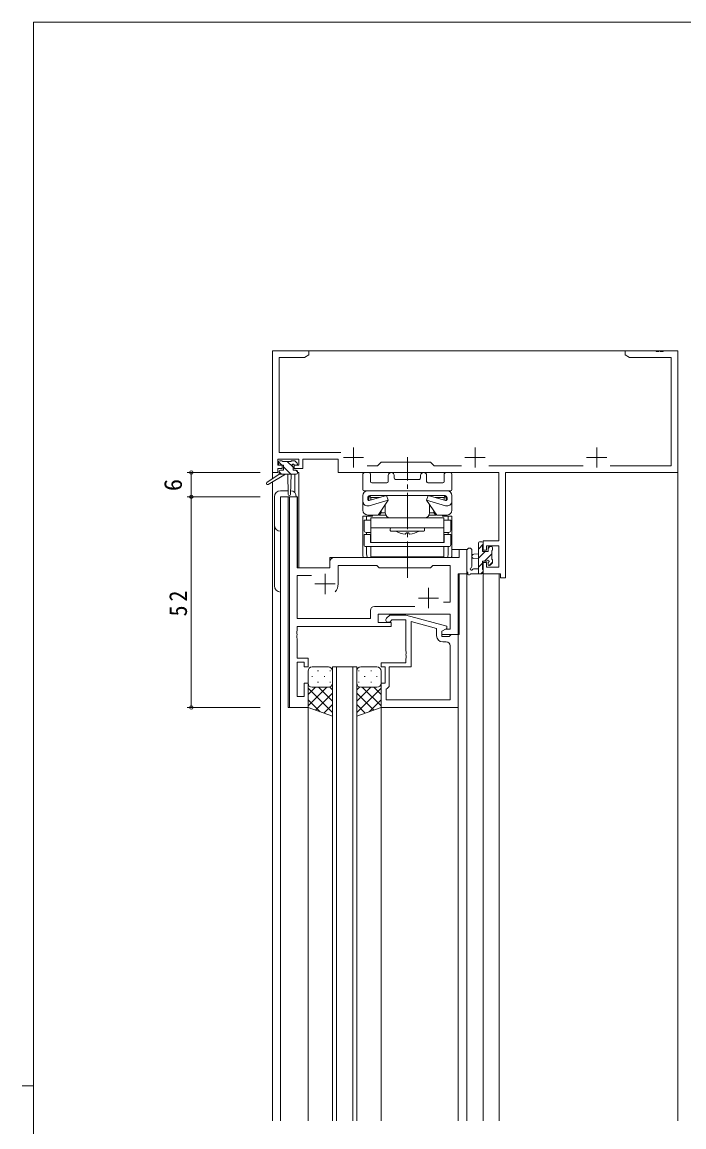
# Model space of a CAD drawing. Units: millimetres on the paper. Extents: x -420 to 373, y -297 to 267.
# Drawn here: x -420.5 to -257.3, y -8.2 to 264.4 of the extents above; entities that cross this region are included whole.
import ezdxf
from ezdxf.enums import TextEntityAlignment as Align

# ---------------------------------------------------------------- set-up
doc = ezdxf.new("R2010")
doc.units = ezdxf.units.MM
doc.linetypes.add('CHAIN2', pattern=[12, 9, -1, 1, -1])
for name, color, linetype, lineweight in [('0-1_YKK_ZWAK', 7, 'Continuous', 9), ('0-3_YKK_11', 7, 'Continuous', 9), ('0-4_YKK_12', 2, 'Continuous', 9), ('0-5_YKK_13', 4, 'Continuous', 9), ('0-7_YKK_D', 6, 'Continuous', 9)]:
    doc.layers.add(name, color=color, linetype=linetype, lineweight=lineweight)
doc.styles.add('ＭＳ ゴシック', font='')
doc.styles.get('ＭＳ ゴシック').set_extended_font_data('MS Gothic')

msp = doc.modelspace()

# ---------------------------------------------------------------- linework, layer by layer
at = {"layer": '0-1_YKK_ZWAK'}
for p, q in [((-417.7, -260.6), (-417.7, 264.4)), ((352.3, 264.4), (-417.7, 264.4)), ((-420.5, 1.9), (-417.7, 1.9))]:
    msp.add_line(p, q, dxfattribs=at)
at = {"layer": '0-3_YKK_11'}
for p, q in [((-358.763, 183.261), (-349.763, 183.261)), ((-358.763, 153.261), (-358.763, 183.261)), ((-349.763, 183.261), (-349.763, 182.261)), ((-271.763, 183.261), (-264.221, 183.261)), ((-271.763, 182.261), (-271.763, 183.261)), ((-264.221, 183.261), (-264.038, 183.141)), ((-264.038, 183.141), (-263.488, 183.141)), ((-263.488, 183.141), (-263.305, 183.261)), ((-263.305, 183.261), (-263.221, 183.261)), ((-263.221, 183.261), (-263.038, 183.141)), ((-263.038, 183.141), (-262.488, 183.141)), ((-262.488, 183.141), (-262.305, 183.261)), ((-262.305, 183.261), (-258.763, 183.261)), ((-258.763, 183.261), (-258.763, 153.261)), ((-357.133, 181.631), (-357.133, 158.191)), ((-350.854, 181.631), (-357.133, 181.631)), ((-349.763, 182.261), (-350.854, 181.631)), ((-270.672, 181.631), (-271.763, 182.261)), ((-260.393, 181.631), (-270.672, 181.631)), ((-260.393, 154.891), (-260.393, 181.631)), ((-357.133, 158.191), (-341.911, 158.191)), ((-338.763, 159.461), (-338.763, 154.461)), ((-308.763, 159.461), (-308.763, 154.461)), ((-278.763, 159.461), (-278.763, 154.461)), ((-357.463, 156.561), (-357.463, 155.061)), ((-352.263, 156.561), (-357.463, 156.561)), ((-352.263, 155.061), (-352.263, 156.561)), ((-351.263, 156.561), (-351.263, 154.261)), ((-342.563, 156.561), (-351.263, 156.561)), ((-342.563, 153.261), (-342.563, 156.561)), ((-341.263, 156.961), (-336.263, 156.961)), ((-332.833, 154.891), (-331.963, 155.761)), ((-331.963, 155.761), (-319.763, 155.761)), ((-319.763, 155.761), (-318.893, 154.891)), ((-311.263, 156.961), (-306.263, 156.961)), ((-281.263, 156.961), (-276.263, 156.961)), ((-357.463, 153.261), (-358.763, 153.261)), ((-357.463, 155.061), (-356.363, 155.061)), ((-357.463, 154.261), (-357.463, 153.261)), ((-356.363, 154.261), (-357.463, 154.261)), ((-356.363, 155.061), (-356.363, 154.261)), ((-353.363, 155.061), (-352.263, 155.061)), ((-353.363, 154.261), (-353.363, 155.061)), ((-351.263, 154.261), (-353.363, 154.261)), ((-302.893, 153.261), (-342.563, 153.261)), ((-335.413, 154.891), (-332.833, 154.891)), ((-318.893, 154.891), (-312.113, 154.891)), ((-305.413, 154.891), (-282.113, 154.891)), ((-302.893, 136.361), (-302.893, 153.261)), ((-301.263, 153.261), (-301.263, 127.261)), ((-258.763, 153.261), (-301.263, 153.261)), ((-275.413, 154.891), (-260.393, 154.891)), ((-352.633, 147.261), (-354.563, 147.261)), ((-354.563, 147.261), (-354.563, 95.261)), ((-352.633, 129.761), (-352.633, 147.261)), ((-306.763, 136.361), (-302.893, 136.361)), ((-306.763, 134.061), (-306.763, 136.361)), ((-312.693, 134.261), (-312.693, 132.261)), ((-310.763, 134.261), (-312.693, 134.261)), ((-310.763, 128.261), (-310.763, 134.261)), ((-305.963, 134.061), (-306.763, 134.061)), ((-305.963, 135.161), (-305.963, 134.061)), ((-302.893, 135.161), (-305.963, 135.161)), ((-302.893, 129.891), (-302.893, 135.161)), ((-344.563, 131.261), (-344.563, 129.761)), ((-312.693, 132.261), (-343.563, 132.261)), ((-306.763, 131.061), (-305.963, 131.061)), ((-306.763, 128.261), (-306.763, 131.061)), ((-305.963, 131.061), (-305.963, 129.891)), ((-344.563, 129.761), (-352.633, 129.761)), ((-345.763, 128.261), (-345.763, 123.261)), ((-342.563, 130.331), (-333.033, 130.331)), ((-342.563, 125.761), (-342.563, 130.331)), ((-333.033, 130.331), (-332.463, 129.761)), ((-332.463, 129.761), (-319.763, 129.761)), ((-319.763, 129.761), (-319.193, 130.331)), ((-319.193, 130.331), (-314.893, 130.331)), ((-314.893, 130.331), (-314.893, 121.261)), ((-312.963, 128.261), (-310.763, 128.261)), ((-312.963, 113.261), (-312.963, 128.261)), ((-302.463, 128.261), (-306.763, 128.261)), ((-305.963, 129.891), (-302.893, 129.891)), ((-302.463, 127.261), (-302.463, 128.261)), ((-352.633, 127.831), (-349.113, 127.831)), ((-352.633, 117.191), (-352.633, 127.831)), ((-348.263, 125.761), (-343.263, 125.761)), ((-301.263, 127.261), (-302.463, 127.261)), ((-320.263, 124.761), (-320.263, 119.761)), ((-323.613, 120.191), (-333.593, 120.191)), ((-323.613, 120.191), (-333.593, 120.191)), ((-322.763, 122.261), (-317.763, 122.261)), ((-314.893, 121.261), (-316.597, 121.261)), ((-334.593, 119.191), (-334.593, 117.191)), ((-332.663, 118.261), (-314.893, 118.261)), ((-332.663, 116.261), (-332.663, 118.261)), ((-330.587, 117.286), (-329.812, 118.061)), ((-329.812, 118.061), (-325.866, 118.061)), ((-325.866, 118.061), (-315.763, 115.354)), ((-314.893, 118.261), (-314.893, 114.561)), ((-334.593, 117.191), (-352.633, 117.191)), ((-352.633, 115.261), (-329.463, 115.261)), ((-352.633, 114.22), (-352.633, 115.261)), ((-329.463, 116.261), (-332.663, 116.261)), ((-329.315, 116.861), (-329.739, 116.437)), ((-329.463, 115.261), (-329.463, 116.261)), ((-325.863, 116.861), (-329.315, 116.861)), ((-325.863, 109.22), (-325.863, 116.861)), ((-324.563, 116.47), (-324.563, 105.261)), ((-318.263, 114.782), (-324.563, 116.47)), ((-318.263, 112.961), (-318.263, 114.782)), ((-315.763, 114.754), (-316.963, 114.061)), ((-316.097, 114.561), (-316.963, 114.061)), ((-314.893, 114.561), (-316.097, 114.561)), ((-315.763, 115.354), (-315.763, 114.754)), ((-352.753, 114.036), (-352.633, 114.22)), ((-352.753, 113.486), (-352.753, 114.036)), ((-352.633, 113.303), (-352.753, 113.486)), ((-352.753, 113.036), (-352.633, 113.22)), ((-352.753, 112.486), (-352.753, 113.036)), ((-352.633, 112.303), (-352.753, 112.486)), ((-352.633, 113.22), (-352.633, 113.303)), ((-352.633, 107.461), (-352.633, 112.303)), ((-316.963, 114.061), (-316.963, 112.761)), ((-316.963, 114.061), (-316.963, 113.261)), ((-316.963, 113.261), (-312.963, 113.261)), ((-316.963, 112.761), (-315.163, 112.761)), ((-315.163, 112.761), (-314.963, 112.961)), ((-314.963, 112.961), (-314.663, 113.261)), ((-314.663, 113.261), (-312.963, 113.261)), ((-312.963, 113.261), (-312.963, 95.261)), ((-325.743, 109.036), (-325.863, 109.22)), ((-315.893, 111.461), (-316.763, 111.461)), ((-314.893, 97.191), (-314.893, 110.461)), ((-349.963, 107.461), (-352.633, 107.461)), ((-352.633, 106.461), (-350.963, 106.461)), ((-352.633, 97.961), (-352.633, 106.461)), ((-350.963, 106.461), (-350.963, 105.261)), ((-349.963, 105.261), (-349.963, 107.461)), ((-325.863, 108.303), (-325.743, 108.486)), ((-325.863, 108.22), (-325.863, 108.303)), ((-325.743, 108.036), (-325.863, 108.22)), ((-325.863, 107.303), (-325.743, 107.486)), ((-325.863, 106.261), (-325.863, 107.303)), ((-325.743, 108.486), (-325.743, 109.036)), ((-325.743, 107.486), (-325.743, 108.036)), ((-350.963, 105.261), (-349.963, 105.261)), ((-331.963, 106.261), (-325.863, 106.261)), ((-331.963, 105.261), (-331.963, 106.261)), ((-330.963, 105.261), (-331.963, 105.261)), ((-330.963, 101.261), (-330.963, 105.261)), ((-329.963, 105.261), (-329.963, 100.461)), ((-324.563, 105.261), (-329.963, 105.261)), ((-350.963, 101.261), (-350.963, 97.961)), ((-349.963, 101.261), (-350.963, 101.261)), ((-349.963, 95.261), (-349.963, 101.261)), ((-331.963, 101.261), (-330.963, 101.261)), ((-331.963, 95.261), (-331.963, 101.261)), ((-330.463, 99.961), (-330.663, 99.761)), ((-330.663, 99.761), (-330.663, 97.191)), ((-329.963, 100.461), (-330.463, 99.961)), ((-350.963, 97.961), (-352.633, 97.961)), ((-330.663, 97.191), (-314.893, 97.191)), ((-330.663, 97.191), (-314.893, 97.191)), ((-354.563, 95.261), (-349.963, 95.261)), ((-312.963, 95.261), (-331.963, 95.261))]:
    msp.add_line(p, q, dxfattribs=at)
for centre, radius, start, end in [((-343.563, 131.261), 1, 90, 179.99998), ((-345.763, 125.761), 3.2, 321.63347, 359.99998), ((-333.593, 119.191), 1, 90, 179.99998), ((-330.163, 116.861), 0.6, 134.99998, 315), ((-316.763, 112.961), 1.5, 180, 269.99998), ((-315.893, 110.461), 1, 0, 89.99998)]:
    msp.add_arc(centre, radius, start, end, dxfattribs=at)
at = {"layer": '0-4_YKK_12'}
for p, q in [((-358.763, 183.261), (-258.763, 183.261)), ((-358.763, 183.261), (-358.763, 151.725)), ((-258.763, 183.261), (-258.763, -6.739)), ((-353.263, 152.861), (-353.263, 148.281)), ((-352.263, 153.261), (-352.563, 153.261)), ((-352.263, 153.261), (-352.263, 129.761)), ((-358.763, 150.934), (-358.763, -6.739)), ((-352.563, 147.261), (-356.763, 147.261)), ((-356.763, 147.261), (-356.763, -6.739)), ((-354.833, 95.261), (-354.833, 147.261)), ((-352.563, 147.261), (-352.563, 129.761)), ((-314.463, 134.261), (-314.463, 132.261)), ((-310.763, 134.261), (-314.463, 134.261)), ((-310.763, -6.739), (-310.763, 134.261)), ((-344.563, 132.261), (-315.263, 132.261)), ((-344.563, 129.761), (-344.563, 132.261)), ((-352.563, 129.761), (-344.563, 129.761)), ((-312.693, 113.261), (-312.693, 128.26)), ((-306.763, 128.261), (-302.863, 128.261)), ((-306.763, 128.261), (-306.763, -6.739)), ((-302.863, 128.261), (-302.863, -6.739)), ((-313.263, 113.261), (-312.693, 113.261)), ((-343.963, 105.262), (-337.963, 105.262)), ((-343.963, -6.739), (-343.963, 105.262)), ((-342.963, 105.262), (-342.963, -6.739)), ((-338.963, -6.739), (-338.963, 105.262)), ((-337.963, 105.262), (-337.963, -6.739)), ((-331.963, -6.739), (-331.963, 95.761)), ((-349.963, 95.261), (-354.833, 95.261)), ((-349.963, -6.739), (-349.963, 95.261)), ((-312.963, -6.739), (-312.963, 95.261))]:
    msp.add_line(p, q, dxfattribs=at)
at = {"layer": '0-5_YKK_13'}
for p, q in [((-357.263, 155.361), (-357.263, 155.861)), ((-356.443, 155.061), (-357.262, 155.881)), ((-356.963, 156.161), (-356.463, 156.161)), ((-356.263, 155.961), (-354.163, 155.961)), ((-353.663, 154.527), (-355.097, 155.961)), ((-353.963, 156.161), (-353.363, 156.161)), ((-353.151, 156.073), (-352.651, 155.573)), ((-357.063, 152.861), (-360.13, 150.811)), ((-355.563, 152.861), (-359.808, 150.304)), ((-357.063, 153.561), (-357.063, 152.861)), ((-356.488, 152.861), (-357.063, 153.437)), ((-352.863, 152.861), (-357.063, 152.861)), ((-356.063, 155.061), (-356.963, 155.061)), ((-356.763, 153.861), (-356.063, 153.861)), ((-356.063, 153.861), (-356.063, 155.061)), ((-354.243, 152.861), (-356.063, 154.682)), ((-354.963, 152.861), (-354.861, 147.853)), ((-354.161, 152.861), (-354.261, 147.853)), ((-353.663, 154.6), (-353.663, 153.861)), ((-353.663, 153.861), (-352.863, 153.861)), ((-352.863, 155.061), (-353.202, 155.061)), ((-352.563, 153.427), (-352.997, 153.861)), ((-352.563, 153.561), (-352.563, 153.161)), ((-336.463, 152.761), (-336.463, 149.061)), ((-335.033, 153.261), (-335.963, 153.261)), ((-334.533, 150.991), (-334.533, 152.761)), ((-316.393, 152.761), (-316.393, 150.991)), ((-314.963, 153.261), (-315.893, 153.261)), ((-314.463, 149.061), (-314.463, 152.761)), ((-330.513, 150.691), (-334.233, 150.691)), ((-330.213, 152.511), (-330.213, 150.991)), ((-328.713, 151.861), (-328.713, 152.511)), ((-322.513, 151.561), (-328.413, 151.561)), ((-322.213, 152.511), (-322.213, 151.861)), ((-320.713, 150.991), (-320.713, 152.511)), ((-316.693, 150.691), (-320.413, 150.691)), ((-358.263, 147.261), (-358.263, 125.261)), ((-354.879, 148.761), (-356.763, 148.761)), ((-356.763, 123.761), (-356.763, 147.261)), ((-356.763, 147.261), (-352.863, 147.261)), ((-336.463, 147.561), (-336.463, 143.961)), ((-336.163, 148.761), (-314.763, 148.761)), ((-331.062, 148.761), (-335.263, 148.761)), ((-335.113, 146.346), (-335.113, 147.418)), ((-334.513, 147.061), (-334.808, 147.356)), ((-316.163, 147.561), (-334.763, 147.561)), ((-334.313, 147.561), (-330.913, 147.561)), ((-330.913, 147.467), (-330.913, 147.561)), ((-321.062, 148.761), (-329.863, 148.761)), ((-320.013, 147.561), (-316.613, 147.561)), ((-320.013, 147.467), (-320.013, 147.561)), ((-315.663, 148.761), (-319.863, 148.761)), ((-316.413, 147.061), (-316.118, 147.356)), ((-315.813, 147.418), (-315.813, 146.346)), ((-314.463, 143.961), (-314.463, 147.561)), ((-335.263, 146.606), (-335.263, 147.061)), ((-335.013, 146.861), (-335.013, 146.31)), ((-330.213, 146.422), (-334.887, 145.051)), ((-332.314, 147.061), (-334.513, 147.061)), ((-334.513, 147.061), (-334.513, 146.438)), ((-330.913, 143.261), (-330.913, 145.397)), ((-320.713, 146.422), (-316.039, 145.051)), ((-320.013, 143.261), (-320.013, 145.397)), ((-316.413, 147.061), (-318.611, 147.061)), ((-316.413, 147.061), (-316.413, 146.424)), ((-315.913, 146.861), (-315.913, 146.31)), ((-315.663, 146.606), (-315.663, 147.061)), ((-336.463, 133.061), (-336.463, 142.461)), ((-334.083, 142.461), (-336.463, 142.461)), ((-335.513, 141.461), (-335.513, 142.461)), ((-332.713, 142.761), (-335.263, 142.761)), ((-335.033, 142.461), (-335.033, 142.761)), ((-334.463, 142.061), (-316.463, 142.061)), ((-334.463, 135.961), (-334.463, 142.061)), ((-334.083, 142.461), (-334.083, 142.761)), ((-331.963, 143.261), (-332.463, 142.761)), ((-332.463, 143.127), (-332.463, 142.761)), ((-330.804, 142.761), (-332.463, 142.761)), ((-331.963, 143.261), (-331.963, 143.859)), ((-330.913, 143.261), (-331.963, 143.261)), ((-329.713, 142.061), (-321.213, 142.061)), ((-318.463, 142.761), (-320.122, 142.761)), ((-318.963, 143.261), (-318.963, 143.859)), ((-318.463, 143.127), (-318.463, 142.761)), ((-315.663, 142.761), (-318.213, 142.761)), ((-316.843, 142.761), (-316.843, 142.461)), ((-316.843, 142.461), (-314.463, 142.461)), ((-316.463, 142.061), (-316.463, 135.961)), ((-315.893, 142.461), (-315.893, 142.761)), ((-315.413, 141.461), (-315.413, 142.461)), ((-314.463, 133.061), (-314.463, 142.461)), ((-336.163, 141.461), (-336.163, 138.961)), ((-336.163, 141.461), (-334.463, 141.461)), ((-316.463, 139.561), (-334.463, 139.561)), ((-329.713, 138.961), (-329.713, 139.361)), ((-321.213, 139.361), (-321.213, 138.961)), ((-316.463, 141.461), (-314.763, 141.461)), ((-314.763, 141.461), (-314.763, 138.961)), ((-336.163, 137.961), (-336.163, 135.461)), ((-336.163, 137.961), (-334.463, 137.961)), ((-335.663, 138.461), (-334.463, 138.461)), ((-335.513, 137.961), (-335.513, 138.461)), ((-334.563, 137.961), (-334.563, 135.961)), ((-321.413, 138.761), (-329.513, 138.761)), ((-326.013, 138.061), (-325.713, 138.361)), ((-316.463, 138.461), (-315.263, 138.461)), ((-316.463, 137.961), (-314.763, 137.961)), ((-316.363, 135.961), (-316.363, 137.961)), ((-315.413, 137.961), (-315.413, 138.461)), ((-314.763, 137.961), (-314.763, 135.461)), ((-335.663, 134.961), (-315.263, 134.961)), ((-335.513, 133.061), (-335.513, 134.961)), ((-334.563, 135.961), (-316.363, 135.961)), ((-334.463, 135.961), (-316.463, 135.961)), ((-316.463, 134.961), (-334.463, 134.961)), ((-334.463, 134.961), (-334.463, 132.461)), ((-316.463, 132.461), (-316.463, 134.961)), ((-315.413, 133.061), (-315.413, 134.961)), ((-310.763, 133.989), (-310.763, 128.827)), ((-309.563, 133.989), (-309.56, 130.028)), ((-307.963, 128.261), (-307.963, 135.861)), ((-306.763, 135.552), (-307.963, 134.352)), ((-306.309, 133.761), (-307.963, 132.107)), ((-307.663, 136.161), (-307.063, 136.161)), ((-306.963, 135.061), (-306.963, 133.761)), ((-306.963, 133.761), (-305.563, 133.761)), ((-306.763, 135.861), (-306.763, 135.261)), ((-305.109, 134.961), (-305.563, 134.507)), ((-305.563, 133.761), (-305.563, 134.661)), ((-305.263, 134.961), (-304.763, 134.961)), ((-304.663, 133.961), (-304.663, 131.861)), ((-304.463, 134.661), (-304.463, 134.161)), ((-314.63, 132.261), (-336.296, 132.261)), ((-334.463, 132.461), (-316.463, 132.461)), ((-307.963, 133.161), (-309.107, 133.059)), ((-307.963, 131.961), (-309.107, 132.063)), ((-306.963, 131.361), (-306.963, 129.361)), ((-306.024, 131.361), (-306.963, 131.361)), ((-304.663, 133.162), (-306.464, 131.361)), ((-305.563, 130.561), (-305.563, 130.9)), ((-304.463, 131.117), (-305.315, 130.266)), ((-304.463, 131.661), (-304.463, 131.061)), ((-307.063, 128.261), (-309.743, 128.261)), ((-309.143, 129.461), (-307.963, 129.461)), ((-306.963, 130.862), (-307.963, 129.862)), ((-306.763, 128.817), (-307.319, 128.261)), ((-306.763, 129.161), (-306.763, 128.561)), ((-304.551, 130.849), (-305.051, 130.349)), ((-349.963, 104.261), (-349.963, 101.261)), ((-344.963, 105.261), (-348.963, 105.261)), ((-347.628, 104.313), (-347.428, 104.313)), ((-344.598, 104.313), (-344.398, 104.313)), ((-343.963, 101.261), (-343.963, 104.261)), ((-337.963, 101.261), (-337.963, 104.261)), ((-337.328, 104.313), (-337.528, 104.313)), ((-336.963, 105.261), (-332.963, 105.261)), ((-334.298, 104.313), (-334.498, 104.313)), ((-331.963, 104.261), (-331.963, 101.261)), ((-349.963, 95.261), (-349.963, 101.261)), ((-349.043, 102.898), (-348.843, 102.898)), ((-347.628, 101.483), (-347.428, 101.483)), ((-346.013, 102.898), (-345.813, 102.898)), ((-344.598, 101.483), (-344.398, 101.483)), ((-343.963, 93.118), (-343.963, 101.261)), ((-337.963, 101.261), (-337.963, 93.118)), ((-337.328, 101.483), (-337.528, 101.483)), ((-335.913, 102.898), (-336.113, 102.898)), ((-334.298, 101.483), (-334.498, 101.483)), ((-332.883, 102.898), (-333.083, 102.898)), ((-331.963, 95.261), (-331.963, 101.261)), ((-345.343, 100.262), (-349.963, 95.641)), ((-348.171, 100.261), (-349.963, 98.47)), ((-349.963, 99.993), (-343.963, 93.993)), ((-348.963, 100.261), (-345.363, 100.261)), ((-348.563, 100.261), (-344.963, 100.261)), ((-343.963, 98.813), (-348.159, 94.617)), ((-347.403, 100.261), (-343.963, 96.821)), ((-344.631, 100.318), (-343.963, 99.65)), ((-337.295, 100.318), (-337.963, 99.65)), ((-334.523, 100.261), (-337.963, 96.821)), ((-331.963, 99.993), (-337.963, 93.993)), ((-337.963, 98.813), (-333.767, 94.617)), ((-333.363, 100.261), (-336.963, 100.261)), ((-336.584, 100.261), (-331.963, 95.641)), ((-332.963, 100.261), (-336.563, 100.261)), ((-333.755, 100.261), (-331.963, 98.47)), ((-349.963, 97.165), (-347.002, 94.204)), ((-343.963, 95.984), (-346.075, 93.873)), ((-337.963, 95.984), (-335.851, 93.873)), ((-331.963, 97.165), (-334.924, 94.204)), ((-343.963, 93.118), (-349.963, 95.261)), ((-337.963, 93.118), (-331.963, 95.261))]:
    msp.add_line(p, q, dxfattribs=at)
at = {"layer": '0-5_YKK_13', "linetype": 'CHAIN2'}
msp.add_line((-325.463, 127.261), (-325.463, 157.061), dxfattribs=at)
at = {"layer": '0-5_YKK_13'}
for points in [[(-332.713, 142.761), (-330.213, 146.422), (-330.589, 147.561), (-334.869, 146.321)], [(-318.213, 142.761), (-320.713, 146.422), (-320.337, 147.561), (-316.057, 146.321)], [(-318.463, 142.761), (-318.963, 143.261), (-320.013, 143.261)], [(-324.913, 138.061), (-325.213, 138.361), (-325.713, 138.361)]]:
    msp.add_lwpolyline(points, dxfattribs=at)
for centre, radius, start, end in [((-356.963, 155.861), 0.3, 90, 180), ((-356.463, 155.961), 0.2, 0, 90), ((-353.963, 155.961), 0.2, 90, 180), ((-353.363, 155.861), 0.3, 45, 90), ((-352.863, 155.361), 0.3, 270, 45), ((-356.963, 155.361), 0.3, 180, 270), ((-356.763, 153.561), 0.3, 90, 180), ((-353.663, 155.061), 0.25, 33.05573, 236.94426), ((-353.963, 154.6), 0.3, 0, 56.94426), ((-353.202, 155.361), 0.3, 213.05573, 270), ((-352.863, 153.561), 0.3, 0, 90), ((-352.863, 153.161), 0.3, 270, 0), ((-335.963, 152.761), 0.5, 90, 180), ((-335.033, 152.761), 0.5, 0, 90), ((-329.463, 152.511), 0.75, 0, 180), ((-321.463, 152.511), 0.75, 0, 180), ((-315.893, 152.761), 0.5, 90, 180), ((-314.963, 152.761), 0.5, 0, 90), ((-359.963, 150.561), 0.3, 123.76904, 301.06146), ((-334.233, 150.991), 0.3, 180, 270), ((-330.513, 150.991), 0.3, 270, 0), ((-328.413, 151.861), 0.3, 180, 270), ((-322.513, 151.861), 0.3, 270, 0), ((-320.413, 150.991), 0.3, 180, 270), ((-316.693, 150.991), 0.3, 270, 0), ((-356.763, 147.261), 1.5, 90, 180), ((-354.561, 147.859), 0.3, 181.16962, 358.85538), ((-354.363, 147.261), 1.5, 0, 85.40479), ((-336.163, 149.061), 0.3, 180, 270), ((-335.263, 147.561), 1.2, 90, 180), ((-334.763, 147.061), 0.5, 90, 180), ((-334.313, 146.861), 0.7, 90, 180), ((-330.463, 151.291), 2.6, 256.67462, 283.32536), ((-320.463, 151.291), 2.6, 256.67462, 283.32536), ((-316.613, 146.861), 0.7, 0, 90), ((-316.163, 147.061), 0.5, 0, 90), ((-315.663, 147.561), 1.2, 0, 90), ((-314.763, 149.061), 0.3, 270, 0), ((-335.263, 146.191), 1.2, 180, 288.25682), ((-334.963, 146.606), 0.3, 180, 288.25682), ((-315.963, 146.606), 0.3, 251.74316, 0), ((-315.663, 146.191), 1.2, 251.74316, 0), ((-335.263, 143.961), 1.2, 180, 270), ((-329.713, 143.261), 1.2, 180, 270), ((-321.213, 143.261), 1.2, 270, 0), ((-315.663, 143.961), 1.2, 270, 0), ((-356.763, 140.261), 1.5, 180, 270), ((-329.513, 139.361), 0.2, 90, 180), ((-321.413, 139.361), 0.2, 0, 90), ((-335.663, 138.961), 0.5, 180, 270), ((-329.513, 138.961), 0.2, 180, 270), ((-325.458, 144.119), 6.083, 241.73492, 264.76866), ((-325.467, 144.119), 6.083, 275.23132, 298.26506), ((-321.413, 138.961), 0.2, 270, 0), ((-315.263, 138.961), 0.5, 270, 0), ((-335.663, 135.461), 0.5, 180, 270), ((-315.263, 135.461), 0.5, 270, 0), ((-310.163, 133.989), 0.6, 0.04022, 180.04022), ((-307.663, 135.861), 0.3, 90, 180), ((-307.063, 135.861), 0.3, 0, 90), ((-306.963, 135.261), 0.2, 270, 0), ((-305.263, 134.661), 0.3, 90, 180), ((-304.763, 134.661), 0.3, 0, 90), ((-304.663, 134.161), 0.2, 270, 0), ((-334.463, 133.061), 2, 180, 203.57817), ((-333.513, 133.061), 2, 180, 203.57817), ((-317.413, 133.061), 2, 336.42181, 0), ((-316.463, 133.061), 2, 336.42181, 0), ((-309.063, 132.561), 0.5, 95.09206, 264.90793), ((-306.024, 131.661), 0.3, 270, 326.94426), ((-305.563, 131.361), 0.25, 303.05573, 146.94426), ((-305.263, 130.9), 0.3, 123.05573, 180), ((-304.663, 131.661), 0.2, 0, 90), ((-304.763, 131.061), 0.3, 314.99998, 0), ((-310.463, 128.827), 0.3, 180, 229.47121), ((-310.853, 128.371), 0.3, 349.47121, 49.47121), ((-310.263, 128.261), 0.3, 169.47121, 330), ((-309.743, 127.961), 0.3, 90, 150), ((-309.663, 129.461), 0.3, 109.18974, 330), ((-309.86, 130.028), 0.3, 289.18974, 0.04022), ((-309.143, 129.161), 0.3, 90, 150), ((-307.063, 128.561), 0.3, 270, 0), ((-306.963, 129.161), 0.2, 0, 90), ((-305.263, 130.561), 0.3, 180, 314.99998), ((-356.763, 125.261), 1.5, 180, 270), ((-348.963, 104.261), 1, 90, 180), ((-344.963, 104.261), 1, 0, 90), ((-336.963, 104.261), 1, 90, 180), ((-332.963, 104.261), 1, 0, 90), ((-348.963, 101.261), 1, 180, 270), ((-348.963, 101.261), 1, 180, 270), ((-344.963, 101.261), 1, 270, 0), ((-344.963, 101.261), 1, 270, 0), ((-336.963, 101.261), 1, 180, 270), ((-336.963, 101.261), 1, 180, 270), ((-332.963, 101.261), 1, 270, 0), ((-332.963, 101.261), 1, 270, 0)]:
    msp.add_arc(centre, radius, start, end, dxfattribs=at)
at = {"layer": '0-7_YKK_D'}
for p, q in [((-361.763, 153.261), (-379.763, 153.261)), ((-378.763, 153.261), (-378.763, 147.261)), ((-361.763, 147.261), (-379.763, 147.261)), ((-361.763, 147.261), (-379.763, 147.261)), ((-378.763, 147.261), (-378.763, 95.261)), ((-361.763, 95.261), (-379.763, 95.261))]:
    msp.add_line(p, q, dxfattribs=at)
for centre in [(-378.763, 153.261), (-378.763, 147.261), (-378.763, 147.261), (-378.763, 95.261)]:
    msp.add_circle(centre, 0.425, dxfattribs=at)

# ---------------------------------------------------------------- texts
at = {"layer": '0-7_YKK_D', "color": 3, "style": 'ＭＳ ゴシック'}
msp.add_text('6', height=4.399, rotation=90, dxfattribs=at).set_placement((-379.763, 148.661), align=Align.BOTTOM_LEFT)
at = {"layer": '0-7_YKK_D', "color": 3, "insert": (-379.763, 117.741), "char_height": 4.399, "attachment_point": 7, "rotation": 90, "style": 'ＭＳ ゴシック'}
msp.add_mtext('\\T1.36;\\W0.9;52', dxfattribs=at)

doc.saveas('drawing.dxf')
